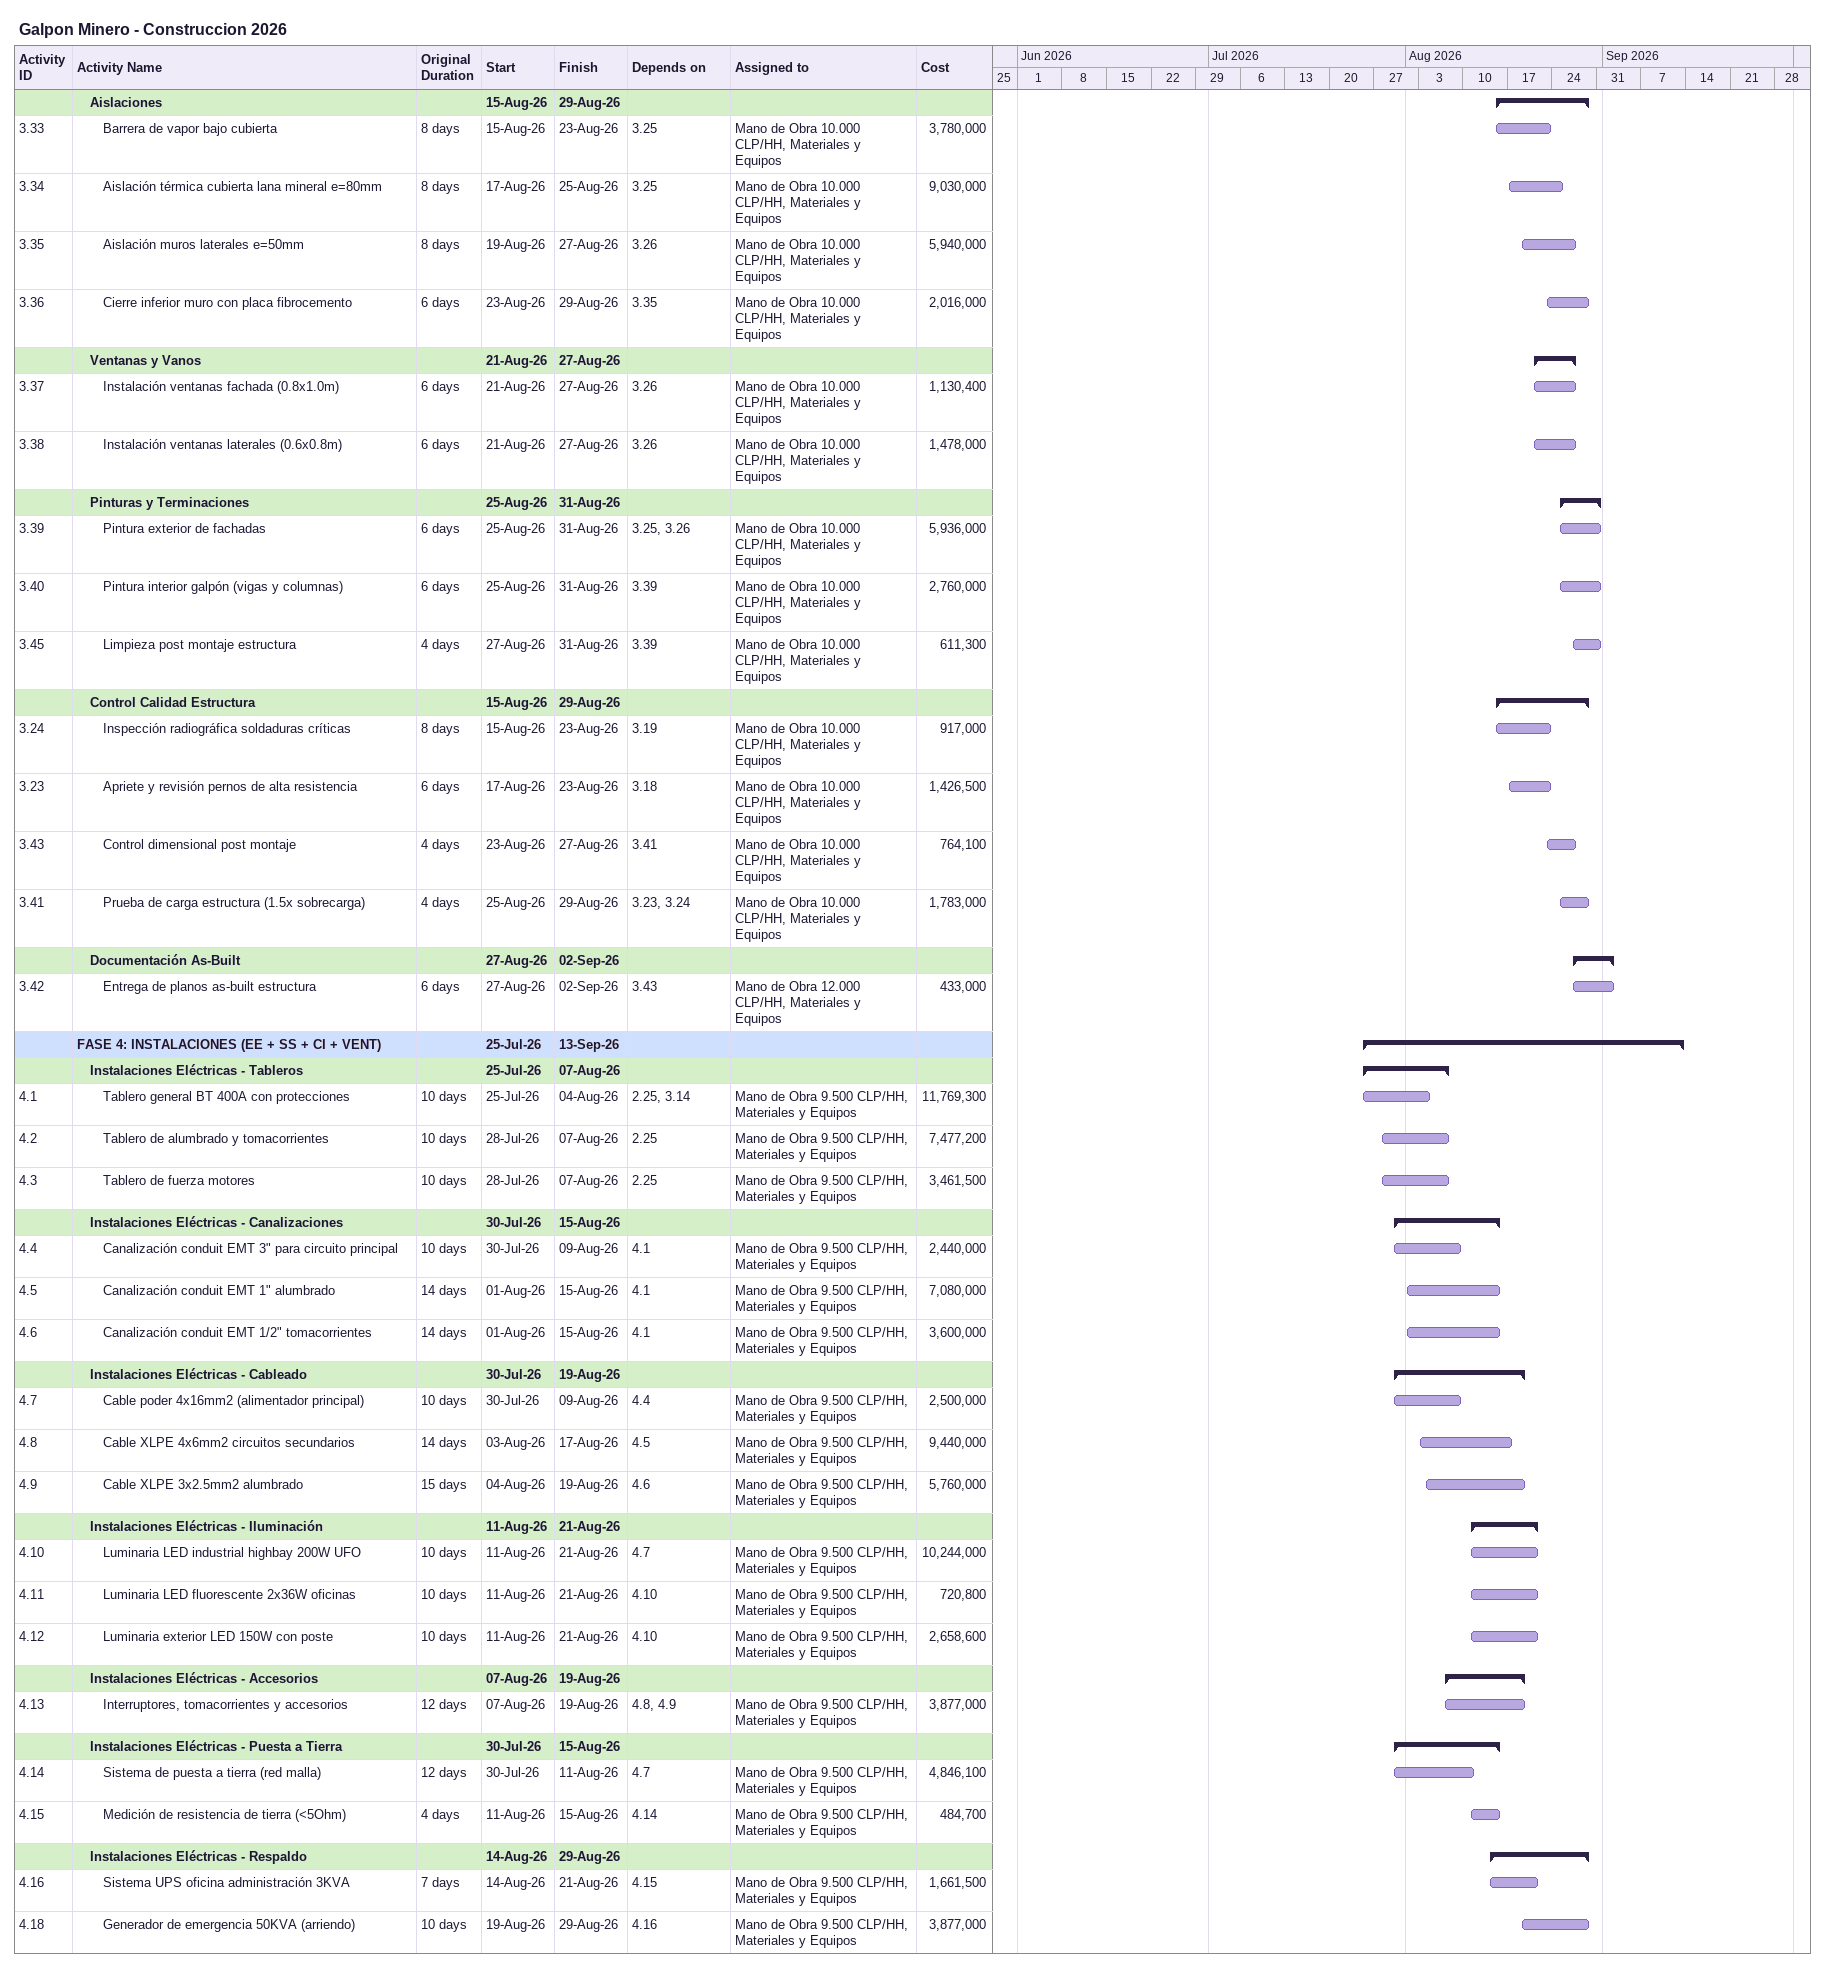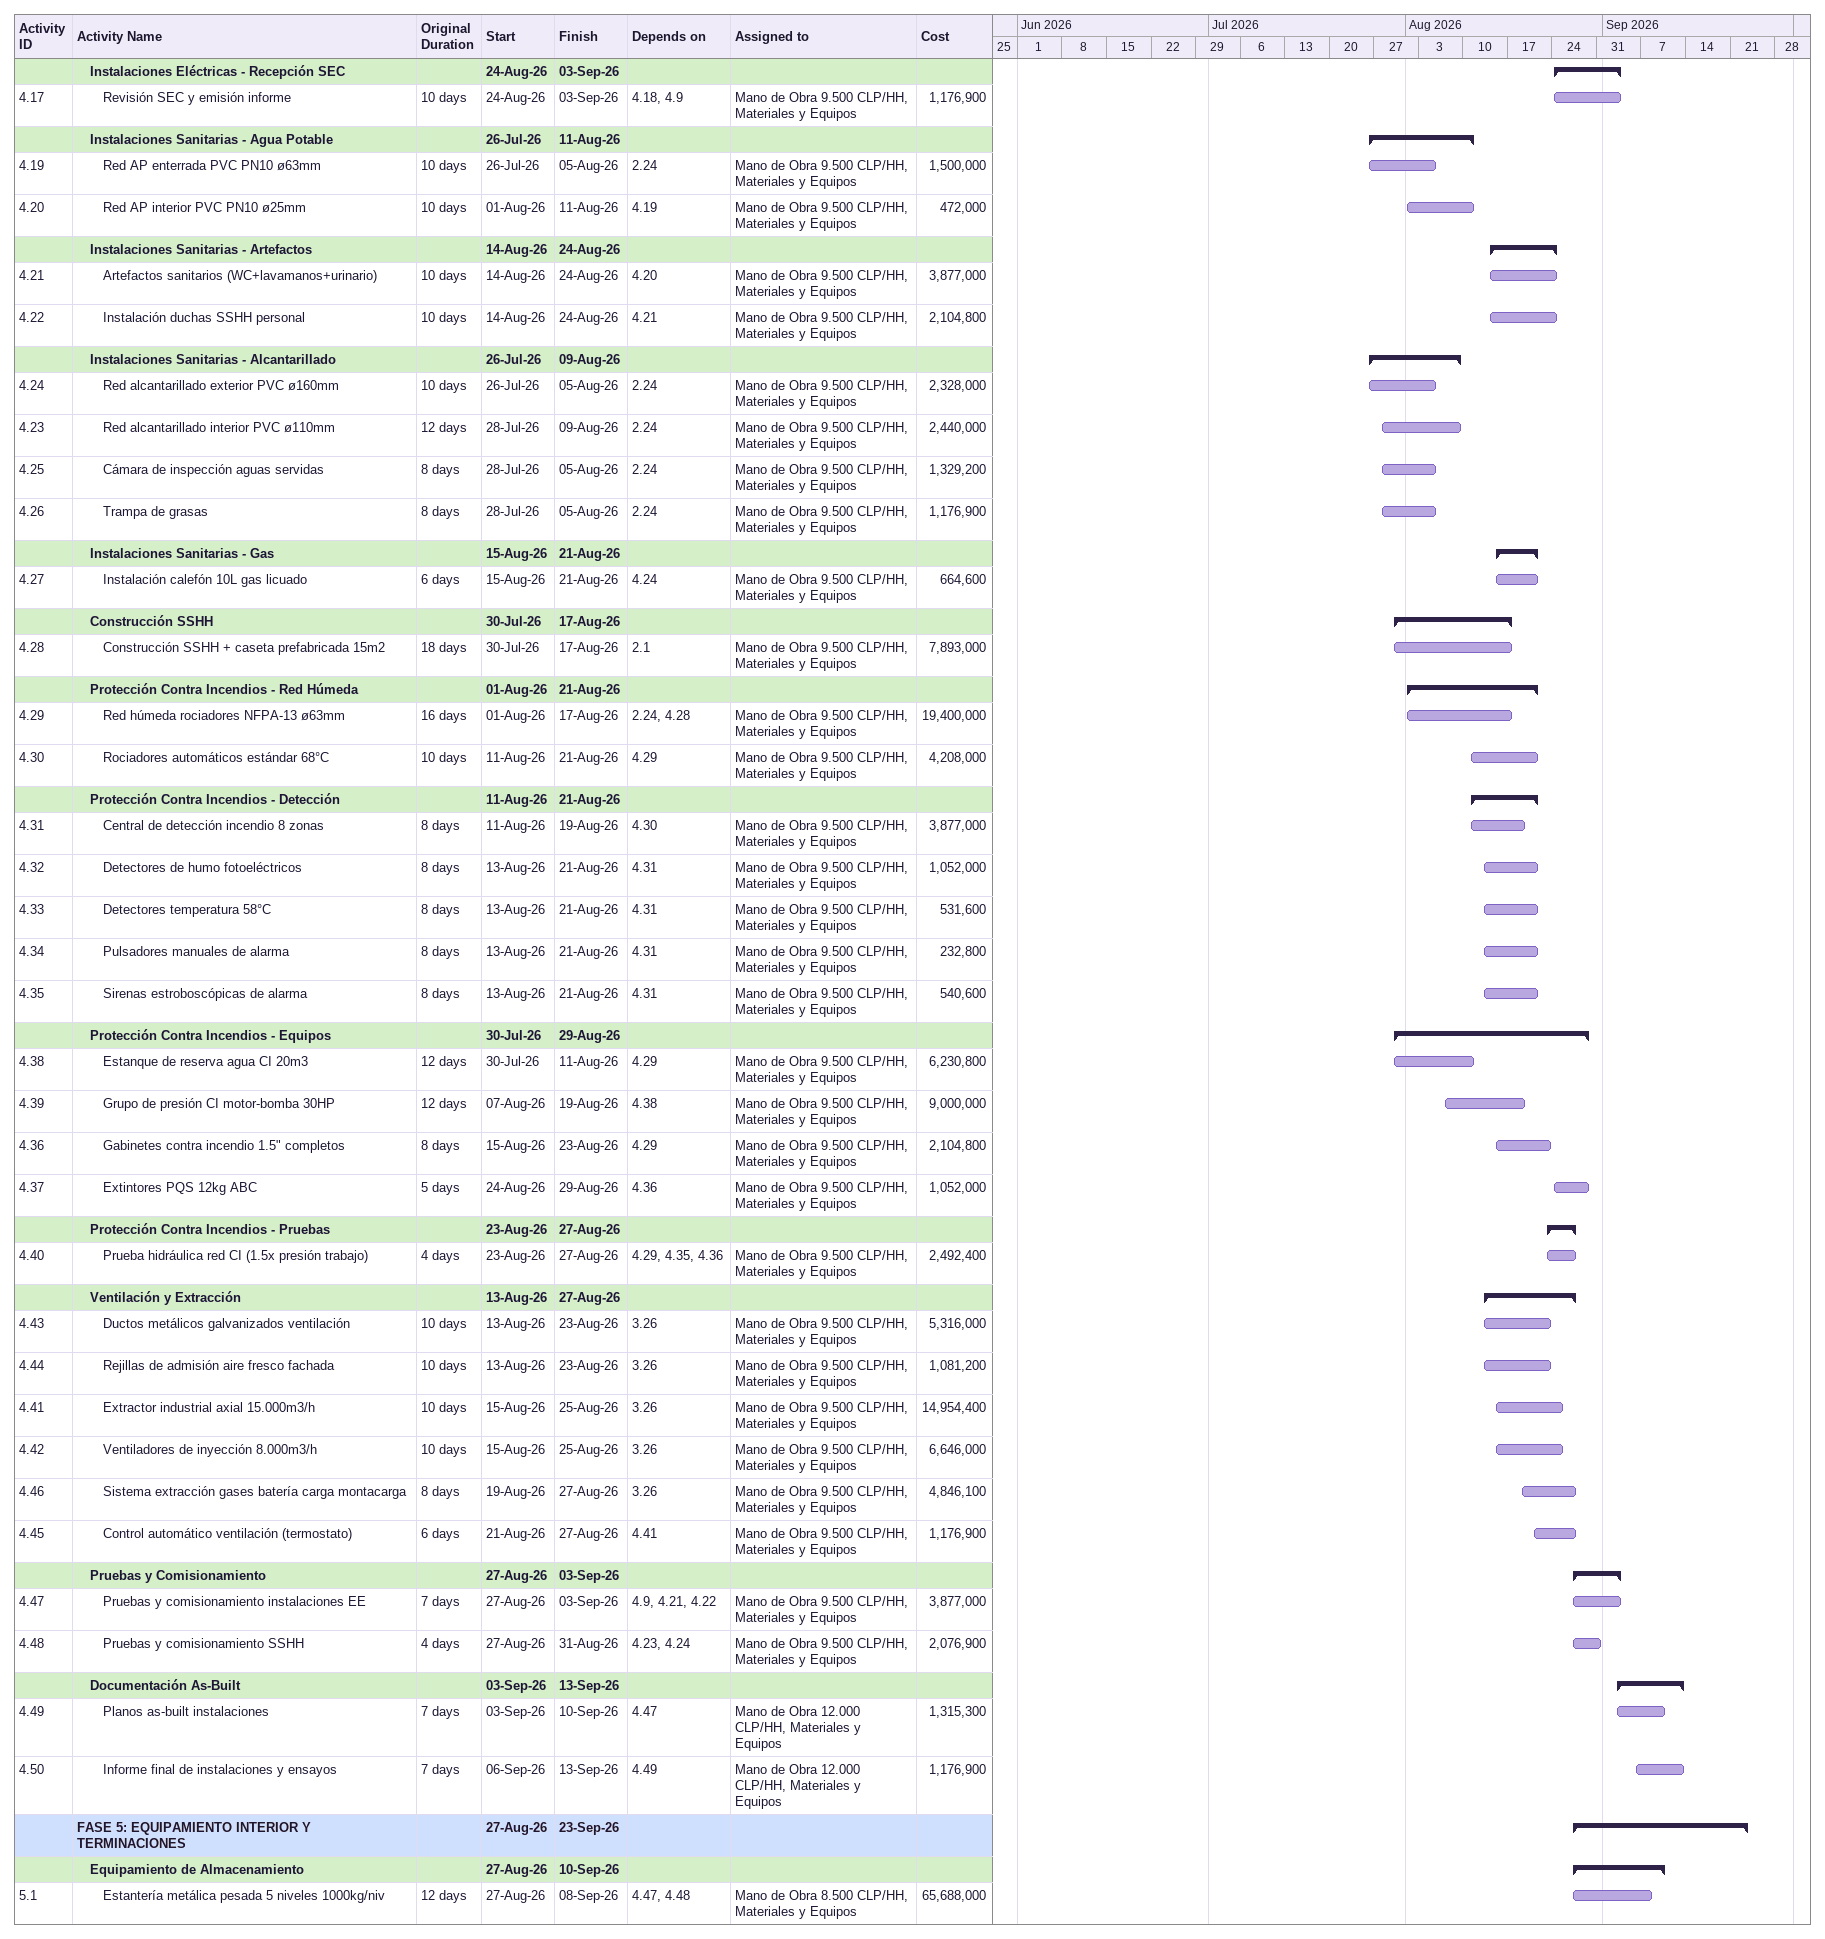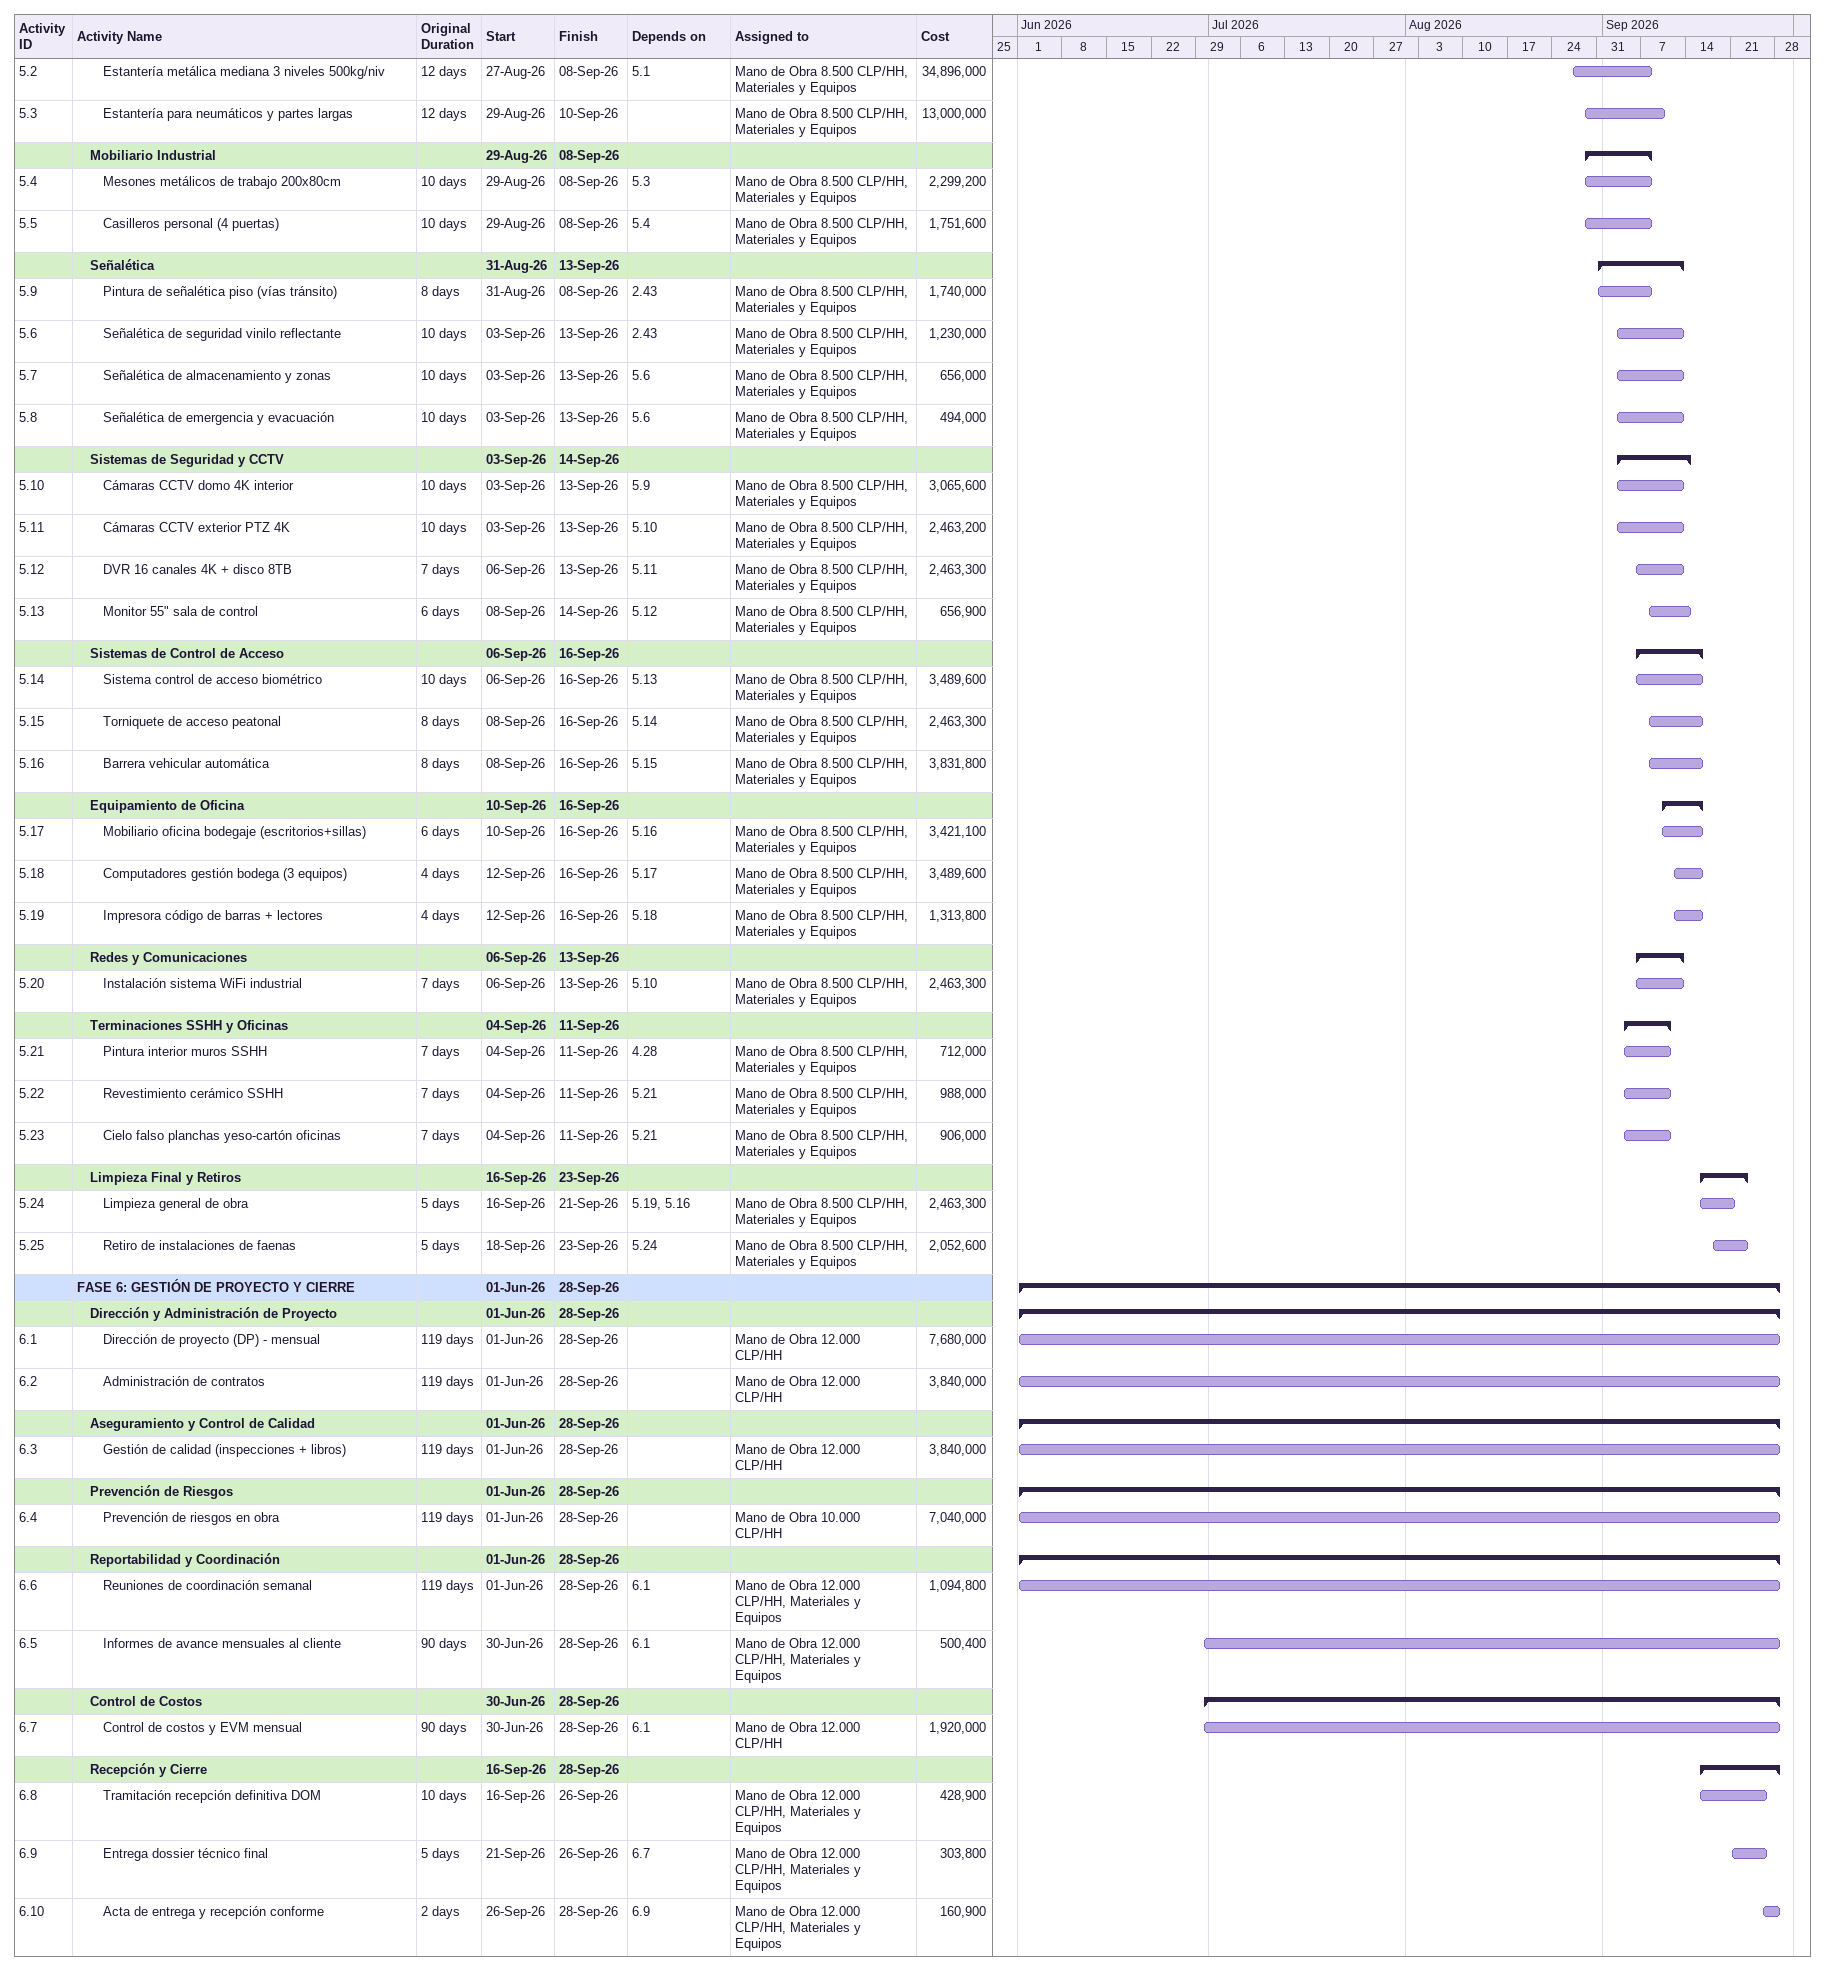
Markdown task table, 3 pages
Galpon Minero - Construccion 2026

| ID | Level | Task | Original duration | Start | Finish | Predecessors | Resources | Cost |
|---|---|---|---|---|---|---|---|---|
|  | 2 | **Aislaciones** |  | 2026-08-15 | 2026-08-29 |  |  |  |
| 3.33 | 3 | Barrera de vapor bajo cubierta | 8d | 2026-08-15 | 2026-08-23 | 3.25 | Mano de Obra 10.000 CLP/HH, Materiales y Equipos | 3780000 |
| 3.34 | 3 | Aislación térmica cubierta lana mineral e=80mm | 8d | 2026-08-17 | 2026-08-25 | 3.25 | Mano de Obra 10.000 CLP/HH, Materiales y Equipos | 9030000 |
| 3.35 | 3 | Aislación muros laterales e=50mm | 8d | 2026-08-19 | 2026-08-27 | 3.26 | Mano de Obra 10.000 CLP/HH, Materiales y Equipos | 5940000 |
| 3.36 | 3 | Cierre inferior muro con placa fibrocemento | 6d | 2026-08-23 | 2026-08-29 | 3.35 | Mano de Obra 10.000 CLP/HH, Materiales y Equipos | 2016000 |
|  | 2 | **Ventanas y Vanos** |  | 2026-08-21 | 2026-08-27 |  |  |  |
| 3.37 | 3 | Instalación ventanas fachada (0.8x1.0m) | 6d | 2026-08-21 | 2026-08-27 | 3.26 | Mano de Obra 10.000 CLP/HH, Materiales y Equipos | 1130400 |
| 3.38 | 3 | Instalación ventanas laterales (0.6x0.8m) | 6d | 2026-08-21 | 2026-08-27 | 3.26 | Mano de Obra 10.000 CLP/HH, Materiales y Equipos | 1478000 |
|  | 2 | **Pinturas y Terminaciones** |  | 2026-08-25 | 2026-08-31 |  |  |  |
| 3.39 | 3 | Pintura exterior de fachadas | 6d | 2026-08-25 | 2026-08-31 | 3.25, 3.26 | Mano de Obra 10.000 CLP/HH, Materiales y Equipos | 5936000 |
| 3.40 | 3 | Pintura interior galpón (vigas y columnas) | 6d | 2026-08-25 | 2026-08-31 | 3.39 | Mano de Obra 10.000 CLP/HH, Materiales y Equipos | 2760000 |
| 3.45 | 3 | Limpieza post montaje estructura | 4d | 2026-08-27 | 2026-08-31 | 3.39 | Mano de Obra 10.000 CLP/HH, Materiales y Equipos | 611300 |
|  | 2 | **Control Calidad Estructura** |  | 2026-08-15 | 2026-08-29 |  |  |  |
| 3.24 | 3 | Inspección radiográfica soldaduras críticas | 8d | 2026-08-15 | 2026-08-23 | 3.19 | Mano de Obra 10.000 CLP/HH, Materiales y Equipos | 917000 |
| 3.23 | 3 | Apriete y revisión pernos de alta resistencia | 6d | 2026-08-17 | 2026-08-23 | 3.18 | Mano de Obra 10.000 CLP/HH, Materiales y Equipos | 1426500 |
| 3.43 | 3 | Control dimensional post montaje | 4d | 2026-08-23 | 2026-08-27 | 3.41 | Mano de Obra 10.000 CLP/HH, Materiales y Equipos | 764100 |
| 3.41 | 3 | Prueba de carga estructura (1.5x sobrecarga) | 4d | 2026-08-25 | 2026-08-29 | 3.23, 3.24 | Mano de Obra 10.000 CLP/HH, Materiales y Equipos | 1783000 |
|  | 2 | **Documentación As-Built** |  | 2026-08-27 | 2026-09-02 |  |  |  |
| 3.42 | 3 | Entrega de planos as-built estructura | 6d | 2026-08-27 | 2026-09-02 | 3.43 | Mano de Obra 12.000 CLP/HH, Materiales y Equipos | 433000 |
|  | 1 | **FASE 4: INSTALACIONES (EE + SS + CI + VENT)** |  | 2026-07-25 | 2026-09-13 |  |  |  |
|  | 2 | **Instalaciones Eléctricas - Tableros** |  | 2026-07-25 | 2026-08-07 |  |  |  |
| 4.1 | 3 | Tablero general BT 400A con protecciones | 10d | 2026-07-25 | 2026-08-04 | 2.25, 3.14 | Mano de Obra 9.500 CLP/HH, Materiales y Equipos | 11769300 |
| 4.2 | 3 | Tablero de alumbrado y tomacorrientes | 10d | 2026-07-28 | 2026-08-07 | 2.25 | Mano de Obra 9.500 CLP/HH, Materiales y Equipos | 7477200 |
| 4.3 | 3 | Tablero de fuerza motores | 10d | 2026-07-28 | 2026-08-07 | 2.25 | Mano de Obra 9.500 CLP/HH, Materiales y Equipos | 3461500 |
|  | 2 | **Instalaciones Eléctricas - Canalizaciones** |  | 2026-07-30 | 2026-08-15 |  |  |  |
| 4.4 | 3 | Canalización conduit EMT 3" para circuito principal | 10d | 2026-07-30 | 2026-08-09 | 4.1 | Mano de Obra 9.500 CLP/HH, Materiales y Equipos | 2440000 |
| 4.5 | 3 | Canalización conduit EMT 1" alumbrado | 14d | 2026-08-01 | 2026-08-15 | 4.1 | Mano de Obra 9.500 CLP/HH, Materiales y Equipos | 7080000 |
| 4.6 | 3 | Canalización conduit EMT 1/2" tomacorrientes | 14d | 2026-08-01 | 2026-08-15 | 4.1 | Mano de Obra 9.500 CLP/HH, Materiales y Equipos | 3600000 |
|  | 2 | **Instalaciones Eléctricas - Cableado** |  | 2026-07-30 | 2026-08-19 |  |  |  |
| 4.7 | 3 | Cable poder 4x16mm2 (alimentador principal) | 10d | 2026-07-30 | 2026-08-09 | 4.4 | Mano de Obra 9.500 CLP/HH, Materiales y Equipos | 2500000 |
| 4.8 | 3 | Cable XLPE 4x6mm2 circuitos secundarios | 14d | 2026-08-03 | 2026-08-17 | 4.5 | Mano de Obra 9.500 CLP/HH, Materiales y Equipos | 9440000 |
| 4.9 | 3 | Cable XLPE 3x2.5mm2 alumbrado | 15d | 2026-08-04 | 2026-08-19 | 4.6 | Mano de Obra 9.500 CLP/HH, Materiales y Equipos | 5760000 |
|  | 2 | **Instalaciones Eléctricas - Iluminación** |  | 2026-08-11 | 2026-08-21 |  |  |  |
| 4.10 | 3 | Luminaria LED industrial highbay 200W UFO | 10d | 2026-08-11 | 2026-08-21 | 4.7 | Mano de Obra 9.500 CLP/HH, Materiales y Equipos | 10244000 |
| 4.11 | 3 | Luminaria LED fluorescente 2x36W oficinas | 10d | 2026-08-11 | 2026-08-21 | 4.10 | Mano de Obra 9.500 CLP/HH, Materiales y Equipos | 720800 |
| 4.12 | 3 | Luminaria exterior LED 150W con poste | 10d | 2026-08-11 | 2026-08-21 | 4.10 | Mano de Obra 9.500 CLP/HH, Materiales y Equipos | 2658600 |
|  | 2 | **Instalaciones Eléctricas - Accesorios** |  | 2026-08-07 | 2026-08-19 |  |  |  |
| 4.13 | 3 | Interruptores, tomacorrientes y accesorios | 12d | 2026-08-07 | 2026-08-19 | 4.8, 4.9 | Mano de Obra 9.500 CLP/HH, Materiales y Equipos | 3877000 |
|  | 2 | **Instalaciones Eléctricas - Puesta a Tierra** |  | 2026-07-30 | 2026-08-15 |  |  |  |
| 4.14 | 3 | Sistema de puesta a tierra (red malla) | 12d | 2026-07-30 | 2026-08-11 | 4.7 | Mano de Obra 9.500 CLP/HH, Materiales y Equipos | 4846100 |
| 4.15 | 3 | Medición de resistencia de tierra (<5Ohm) | 4d | 2026-08-11 | 2026-08-15 | 4.14 | Mano de Obra 9.500 CLP/HH, Materiales y Equipos | 484700 |
|  | 2 | **Instalaciones Eléctricas - Respaldo** |  | 2026-08-14 | 2026-08-29 |  |  |  |
| 4.16 | 3 | Sistema UPS oficina administración 3KVA | 7d | 2026-08-14 | 2026-08-21 | 4.15 | Mano de Obra 9.500 CLP/HH, Materiales y Equipos | 1661500 |
| 4.18 | 3 | Generador de emergencia 50KVA (arriendo) | 10d | 2026-08-19 | 2026-08-29 | 4.16 | Mano de Obra 9.500 CLP/HH, Materiales y Equipos | 3877000 |
|  | 2 | **Instalaciones Eléctricas - Recepción SEC** |  | 2026-08-24 | 2026-09-03 |  |  |  |
| 4.17 | 3 | Revisión SEC y emisión informe | 10d | 2026-08-24 | 2026-09-03 | 4.18, 4.9 | Mano de Obra 9.500 CLP/HH, Materiales y Equipos | 1176900 |
|  | 2 | **Instalaciones Sanitarias - Agua Potable** |  | 2026-07-26 | 2026-08-11 |  |  |  |
| 4.19 | 3 | Red AP enterrada PVC PN10 ø63mm | 10d | 2026-07-26 | 2026-08-05 | 2.24 | Mano de Obra 9.500 CLP/HH, Materiales y Equipos | 1500000 |
| 4.20 | 3 | Red AP interior PVC PN10 ø25mm | 10d | 2026-08-01 | 2026-08-11 | 4.19 | Mano de Obra 9.500 CLP/HH, Materiales y Equipos | 472000 |
|  | 2 | **Instalaciones Sanitarias - Artefactos** |  | 2026-08-14 | 2026-08-24 |  |  |  |
| 4.21 | 3 | Artefactos sanitarios (WC+lavamanos+urinario) | 10d | 2026-08-14 | 2026-08-24 | 4.20 | Mano de Obra 9.500 CLP/HH, Materiales y Equipos | 3877000 |
| 4.22 | 3 | Instalación duchas SSHH personal | 10d | 2026-08-14 | 2026-08-24 | 4.21 | Mano de Obra 9.500 CLP/HH, Materiales y Equipos | 2104800 |
|  | 2 | **Instalaciones Sanitarias - Alcantarillado** |  | 2026-07-26 | 2026-08-09 |  |  |  |
| 4.24 | 3 | Red alcantarillado exterior PVC ø160mm | 10d | 2026-07-26 | 2026-08-05 | 2.24 | Mano de Obra 9.500 CLP/HH, Materiales y Equipos | 2328000 |
| 4.23 | 3 | Red alcantarillado interior PVC ø110mm | 12d | 2026-07-28 | 2026-08-09 | 2.24 | Mano de Obra 9.500 CLP/HH, Materiales y Equipos | 2440000 |
| 4.25 | 3 | Cámara de inspección aguas servidas | 8d | 2026-07-28 | 2026-08-05 | 2.24 | Mano de Obra 9.500 CLP/HH, Materiales y Equipos | 1329200 |
| 4.26 | 3 | Trampa de grasas | 8d | 2026-07-28 | 2026-08-05 | 2.24 | Mano de Obra 9.500 CLP/HH, Materiales y Equipos | 1176900 |
|  | 2 | **Instalaciones Sanitarias - Gas** |  | 2026-08-15 | 2026-08-21 |  |  |  |
| 4.27 | 3 | Instalación calefón 10L gas licuado | 6d | 2026-08-15 | 2026-08-21 | 4.24 | Mano de Obra 9.500 CLP/HH, Materiales y Equipos | 664600 |
|  | 2 | **Construcción SSHH** |  | 2026-07-30 | 2026-08-17 |  |  |  |
| 4.28 | 3 | Construcción SSHH + caseta prefabricada 15m2 | 18d | 2026-07-30 | 2026-08-17 | 2.1 | Mano de Obra 9.500 CLP/HH, Materiales y Equipos | 7893000 |
|  | 2 | **Protección Contra Incendios - Red Húmeda** |  | 2026-08-01 | 2026-08-21 |  |  |  |
| 4.29 | 3 | Red húmeda rociadores NFPA-13 ø63mm | 16d | 2026-08-01 | 2026-08-17 | 2.24, 4.28 | Mano de Obra 9.500 CLP/HH, Materiales y Equipos | 19400000 |
| 4.30 | 3 | Rociadores automáticos estándar 68°C | 10d | 2026-08-11 | 2026-08-21 | 4.29 | Mano de Obra 9.500 CLP/HH, Materiales y Equipos | 4208000 |
|  | 2 | **Protección Contra Incendios - Detección** |  | 2026-08-11 | 2026-08-21 |  |  |  |
| 4.31 | 3 | Central de detección incendio 8 zonas | 8d | 2026-08-11 | 2026-08-19 | 4.30 | Mano de Obra 9.500 CLP/HH, Materiales y Equipos | 3877000 |
| 4.32 | 3 | Detectores de humo fotoeléctricos | 8d | 2026-08-13 | 2026-08-21 | 4.31 | Mano de Obra 9.500 CLP/HH, Materiales y Equipos | 1052000 |
| 4.33 | 3 | Detectores temperatura 58°C | 8d | 2026-08-13 | 2026-08-21 | 4.31 | Mano de Obra 9.500 CLP/HH, Materiales y Equipos | 531600 |
| 4.34 | 3 | Pulsadores manuales de alarma | 8d | 2026-08-13 | 2026-08-21 | 4.31 | Mano de Obra 9.500 CLP/HH, Materiales y Equipos | 232800 |
| 4.35 | 3 | Sirenas estroboscópicas de alarma | 8d | 2026-08-13 | 2026-08-21 | 4.31 | Mano de Obra 9.500 CLP/HH, Materiales y Equipos | 540600 |
|  | 2 | **Protección Contra Incendios - Equipos** |  | 2026-07-30 | 2026-08-29 |  |  |  |
| 4.38 | 3 | Estanque de reserva agua CI 20m3 | 12d | 2026-07-30 | 2026-08-11 | 4.29 | Mano de Obra 9.500 CLP/HH, Materiales y Equipos | 6230800 |
| 4.39 | 3 | Grupo de presión CI motor-bomba 30HP | 12d | 2026-08-07 | 2026-08-19 | 4.38 | Mano de Obra 9.500 CLP/HH, Materiales y Equipos | 9000000 |
| 4.36 | 3 | Gabinetes contra incendio 1.5" completos | 8d | 2026-08-15 | 2026-08-23 | 4.29 | Mano de Obra 9.500 CLP/HH, Materiales y Equipos | 2104800 |
| 4.37 | 3 | Extintores PQS 12kg ABC | 5d | 2026-08-24 | 2026-08-29 | 4.36 | Mano de Obra 9.500 CLP/HH, Materiales y Equipos | 1052000 |
|  | 2 | **Protección Contra Incendios - Pruebas** |  | 2026-08-23 | 2026-08-27 |  |  |  |
| 4.40 | 3 | Prueba hidráulica red CI (1.5x presión trabajo) | 4d | 2026-08-23 | 2026-08-27 | 4.29, 4.35, 4.36 | Mano de Obra 9.500 CLP/HH, Materiales y Equipos | 2492400 |
|  | 2 | **Ventilación y Extracción** |  | 2026-08-13 | 2026-08-27 |  |  |  |
| 4.43 | 3 | Ductos metálicos galvanizados ventilación | 10d | 2026-08-13 | 2026-08-23 | 3.26 | Mano de Obra 9.500 CLP/HH, Materiales y Equipos | 5316000 |
| 4.44 | 3 | Rejillas de admisión aire fresco fachada | 10d | 2026-08-13 | 2026-08-23 | 3.26 | Mano de Obra 9.500 CLP/HH, Materiales y Equipos | 1081200 |
| 4.41 | 3 | Extractor industrial axial 15.000m3/h | 10d | 2026-08-15 | 2026-08-25 | 3.26 | Mano de Obra 9.500 CLP/HH, Materiales y Equipos | 14954400 |
| 4.42 | 3 | Ventiladores de inyección 8.000m3/h | 10d | 2026-08-15 | 2026-08-25 | 3.26 | Mano de Obra 9.500 CLP/HH, Materiales y Equipos | 6646000 |
| 4.46 | 3 | Sistema extracción gases batería carga montacarga | 8d | 2026-08-19 | 2026-08-27 | 3.26 | Mano de Obra 9.500 CLP/HH, Materiales y Equipos | 4846100 |
| 4.45 | 3 | Control automático ventilación (termostato) | 6d | 2026-08-21 | 2026-08-27 | 4.41 | Mano de Obra 9.500 CLP/HH, Materiales y Equipos | 1176900 |
|  | 2 | **Pruebas y Comisionamiento** |  | 2026-08-27 | 2026-09-03 |  |  |  |
| 4.47 | 3 | Pruebas y comisionamiento instalaciones EE | 7d | 2026-08-27 | 2026-09-03 | 4.9, 4.21, 4.22 | Mano de Obra 9.500 CLP/HH, Materiales y Equipos | 3877000 |
| 4.48 | 3 | Pruebas y comisionamiento SSHH | 4d | 2026-08-27 | 2026-08-31 | 4.23, 4.24 | Mano de Obra 9.500 CLP/HH, Materiales y Equipos | 2076900 |
|  | 2 | **Documentación As-Built** |  | 2026-09-03 | 2026-09-13 |  |  |  |
| 4.49 | 3 | Planos as-built instalaciones | 7d | 2026-09-03 | 2026-09-10 | 4.47 | Mano de Obra 12.000 CLP/HH, Materiales y Equipos | 1315300 |
| 4.50 | 3 | Informe final de instalaciones y ensayos | 7d | 2026-09-06 | 2026-09-13 | 4.49 | Mano de Obra 12.000 CLP/HH, Materiales y Equipos | 1176900 |
|  | 1 | **FASE 5: EQUIPAMIENTO INTERIOR Y TERMINACIONES** |  | 2026-08-27 | 2026-09-23 |  |  |  |
|  | 2 | **Equipamiento de Almacenamiento** |  | 2026-08-27 | 2026-09-10 |  |  |  |
| 5.1 | 3 | Estantería metálica pesada 5 niveles 1000kg/niv | 12d | 2026-08-27 | 2026-09-08 | 4.47, 4.48 | Mano de Obra 8.500 CLP/HH, Materiales y Equipos | 65688000 |
| 5.2 | 3 | Estantería metálica mediana 3 niveles 500kg/niv | 12d | 2026-08-27 | 2026-09-08 | 5.1 | Mano de Obra 8.500 CLP/HH, Materiales y Equipos | 34896000 |
| 5.3 | 3 | Estantería para neumáticos y partes largas | 12d | 2026-08-29 | 2026-09-10 |  | Mano de Obra 8.500 CLP/HH, Materiales y Equipos | 13000000 |
|  | 2 | **Mobiliario Industrial** |  | 2026-08-29 | 2026-09-08 |  |  |  |
| 5.4 | 3 | Mesones metálicos de trabajo 200x80cm | 10d | 2026-08-29 | 2026-09-08 | 5.3 | Mano de Obra 8.500 CLP/HH, Materiales y Equipos | 2299200 |
| 5.5 | 3 | Casilleros personal (4 puertas) | 10d | 2026-08-29 | 2026-09-08 | 5.4 | Mano de Obra 8.500 CLP/HH, Materiales y Equipos | 1751600 |
|  | 2 | **Señalética** |  | 2026-08-31 | 2026-09-13 |  |  |  |
| 5.9 | 3 | Pintura de señalética piso (vías tránsito) | 8d | 2026-08-31 | 2026-09-08 | 2.43 | Mano de Obra 8.500 CLP/HH, Materiales y Equipos | 1740000 |
| 5.6 | 3 | Señalética de seguridad vinilo reflectante | 10d | 2026-09-03 | 2026-09-13 | 2.43 | Mano de Obra 8.500 CLP/HH, Materiales y Equipos | 1230000 |
| 5.7 | 3 | Señalética de almacenamiento y zonas | 10d | 2026-09-03 | 2026-09-13 | 5.6 | Mano de Obra 8.500 CLP/HH, Materiales y Equipos | 656000 |
| 5.8 | 3 | Señalética de emergencia y evacuación | 10d | 2026-09-03 | 2026-09-13 | 5.6 | Mano de Obra 8.500 CLP/HH, Materiales y Equipos | 494000 |
|  | 2 | **Sistemas de Seguridad y CCTV** |  | 2026-09-03 | 2026-09-14 |  |  |  |
| 5.10 | 3 | Cámaras CCTV domo 4K interior | 10d | 2026-09-03 | 2026-09-13 | 5.9 | Mano de Obra 8.500 CLP/HH, Materiales y Equipos | 3065600 |
| 5.11 | 3 | Cámaras CCTV exterior PTZ 4K | 10d | 2026-09-03 | 2026-09-13 | 5.10 | Mano de Obra 8.500 CLP/HH, Materiales y Equipos | 2463200 |
| 5.12 | 3 | DVR 16 canales 4K + disco 8TB | 7d | 2026-09-06 | 2026-09-13 | 5.11 | Mano de Obra 8.500 CLP/HH, Materiales y Equipos | 2463300 |
| 5.13 | 3 | Monitor 55" sala de control | 6d | 2026-09-08 | 2026-09-14 | 5.12 | Mano de Obra 8.500 CLP/HH, Materiales y Equipos | 656900 |
|  | 2 | **Sistemas de Control de Acceso** |  | 2026-09-06 | 2026-09-16 |  |  |  |
| 5.14 | 3 | Sistema control de acceso biométrico | 10d | 2026-09-06 | 2026-09-16 | 5.13 | Mano de Obra 8.500 CLP/HH, Materiales y Equipos | 3489600 |
| 5.15 | 3 | Torniquete de acceso peatonal | 8d | 2026-09-08 | 2026-09-16 | 5.14 | Mano de Obra 8.500 CLP/HH, Materiales y Equipos | 2463300 |
| 5.16 | 3 | Barrera vehicular automática | 8d | 2026-09-08 | 2026-09-16 | 5.15 | Mano de Obra 8.500 CLP/HH, Materiales y Equipos | 3831800 |
|  | 2 | **Equipamiento de Oficina** |  | 2026-09-10 | 2026-09-16 |  |  |  |
| 5.17 | 3 | Mobiliario oficina bodegaje (escritorios+sillas) | 6d | 2026-09-10 | 2026-09-16 | 5.16 | Mano de Obra 8.500 CLP/HH, Materiales y Equipos | 3421100 |
| 5.18 | 3 | Computadores gestión bodega (3 equipos) | 4d | 2026-09-12 | 2026-09-16 | 5.17 | Mano de Obra 8.500 CLP/HH, Materiales y Equipos | 3489600 |
| 5.19 | 3 | Impresora código de barras + lectores | 4d | 2026-09-12 | 2026-09-16 | 5.18 | Mano de Obra 8.500 CLP/HH, Materiales y Equipos | 1313800 |
|  | 2 | **Redes y Comunicaciones** |  | 2026-09-06 | 2026-09-13 |  |  |  |
| 5.20 | 3 | Instalación sistema WiFi industrial | 7d | 2026-09-06 | 2026-09-13 | 5.10 | Mano de Obra 8.500 CLP/HH, Materiales y Equipos | 2463300 |
|  | 2 | **Terminaciones SSHH y Oficinas** |  | 2026-09-04 | 2026-09-11 |  |  |  |
| 5.21 | 3 | Pintura interior muros SSHH | 7d | 2026-09-04 | 2026-09-11 | 4.28 | Mano de Obra 8.500 CLP/HH, Materiales y Equipos | 712000 |
| 5.22 | 3 | Revestimiento cerámico SSHH | 7d | 2026-09-04 | 2026-09-11 | 5.21 | Mano de Obra 8.500 CLP/HH, Materiales y Equipos | 988000 |
| 5.23 | 3 | Cielo falso planchas yeso-cartón oficinas | 7d | 2026-09-04 | 2026-09-11 | 5.21 | Mano de Obra 8.500 CLP/HH, Materiales y Equipos | 906000 |
|  | 2 | **Limpieza Final y Retiros** |  | 2026-09-16 | 2026-09-23 |  |  |  |
| 5.24 | 3 | Limpieza general de obra | 5d | 2026-09-16 | 2026-09-21 | 5.19, 5.16 | Mano de Obra 8.500 CLP/HH, Materiales y Equipos | 2463300 |
| 5.25 | 3 | Retiro de instalaciones de faenas | 5d | 2026-09-18 | 2026-09-23 | 5.24 | Mano de Obra 8.500 CLP/HH, Materiales y Equipos | 2052600 |
|  | 1 | **FASE 6: GESTIÓN DE PROYECTO Y CIERRE** |  | 2026-06-01 | 2026-09-28 |  |  |  |
|  | 2 | **Dirección y Administración de Proyecto** |  | 2026-06-01 | 2026-09-28 |  |  |  |
| 6.1 | 3 | Dirección de proyecto (DP) - mensual | 119d | 2026-06-01 | 2026-09-28 |  | Mano de Obra 12.000 CLP/HH | 7680000 |
| 6.2 | 3 | Administración de contratos | 119d | 2026-06-01 | 2026-09-28 |  | Mano de Obra 12.000 CLP/HH | 3840000 |
|  | 2 | **Aseguramiento y Control de Calidad** |  | 2026-06-01 | 2026-09-28 |  |  |  |
| 6.3 | 3 | Gestión de calidad (inspecciones + libros) | 119d | 2026-06-01 | 2026-09-28 |  | Mano de Obra 12.000 CLP/HH | 3840000 |
|  | 2 | **Prevención de Riesgos** |  | 2026-06-01 | 2026-09-28 |  |  |  |
| 6.4 | 3 | Prevención de riesgos en obra | 119d | 2026-06-01 | 2026-09-28 |  | Mano de Obra 10.000 CLP/HH | 7040000 |
|  | 2 | **Reportabilidad y Coordinación** |  | 2026-06-01 | 2026-09-28 |  |  |  |
| 6.6 | 3 | Reuniones de coordinación semanal | 119d | 2026-06-01 | 2026-09-28 | 6.1 | Mano de Obra 12.000 CLP/HH, Materiales y Equipos | 1094800 |
| 6.5 | 3 | Informes de avance mensuales al cliente | 90d | 2026-06-30 | 2026-09-28 | 6.1 | Mano de Obra 12.000 CLP/HH, Materiales y Equipos | 500400 |
|  | 2 | **Control de Costos** |  | 2026-06-30 | 2026-09-28 |  |  |  |
| 6.7 | 3 | Control de costos y EVM mensual | 90d | 2026-06-30 | 2026-09-28 | 6.1 | Mano de Obra 12.000 CLP/HH | 1920000 |
|  | 2 | **Recepción y Cierre** |  | 2026-09-16 | 2026-09-28 |  |  |  |
| 6.8 | 3 | Tramitación recepción definitiva DOM | 10d | 2026-09-16 | 2026-09-26 |  | Mano de Obra 12.000 CLP/HH, Materiales y Equipos | 428900 |
| 6.9 | 3 | Entrega dossier técnico final | 5d | 2026-09-21 | 2026-09-26 | 6.7 | Mano de Obra 12.000 CLP/HH, Materiales y Equipos | 303800 |
| 6.10 | 3 | Acta de entrega y recepción conforme | 2d | 2026-09-26 | 2026-09-28 | 6.9 | Mano de Obra 12.000 CLP/HH, Materiales y Equipos | 160900 |
